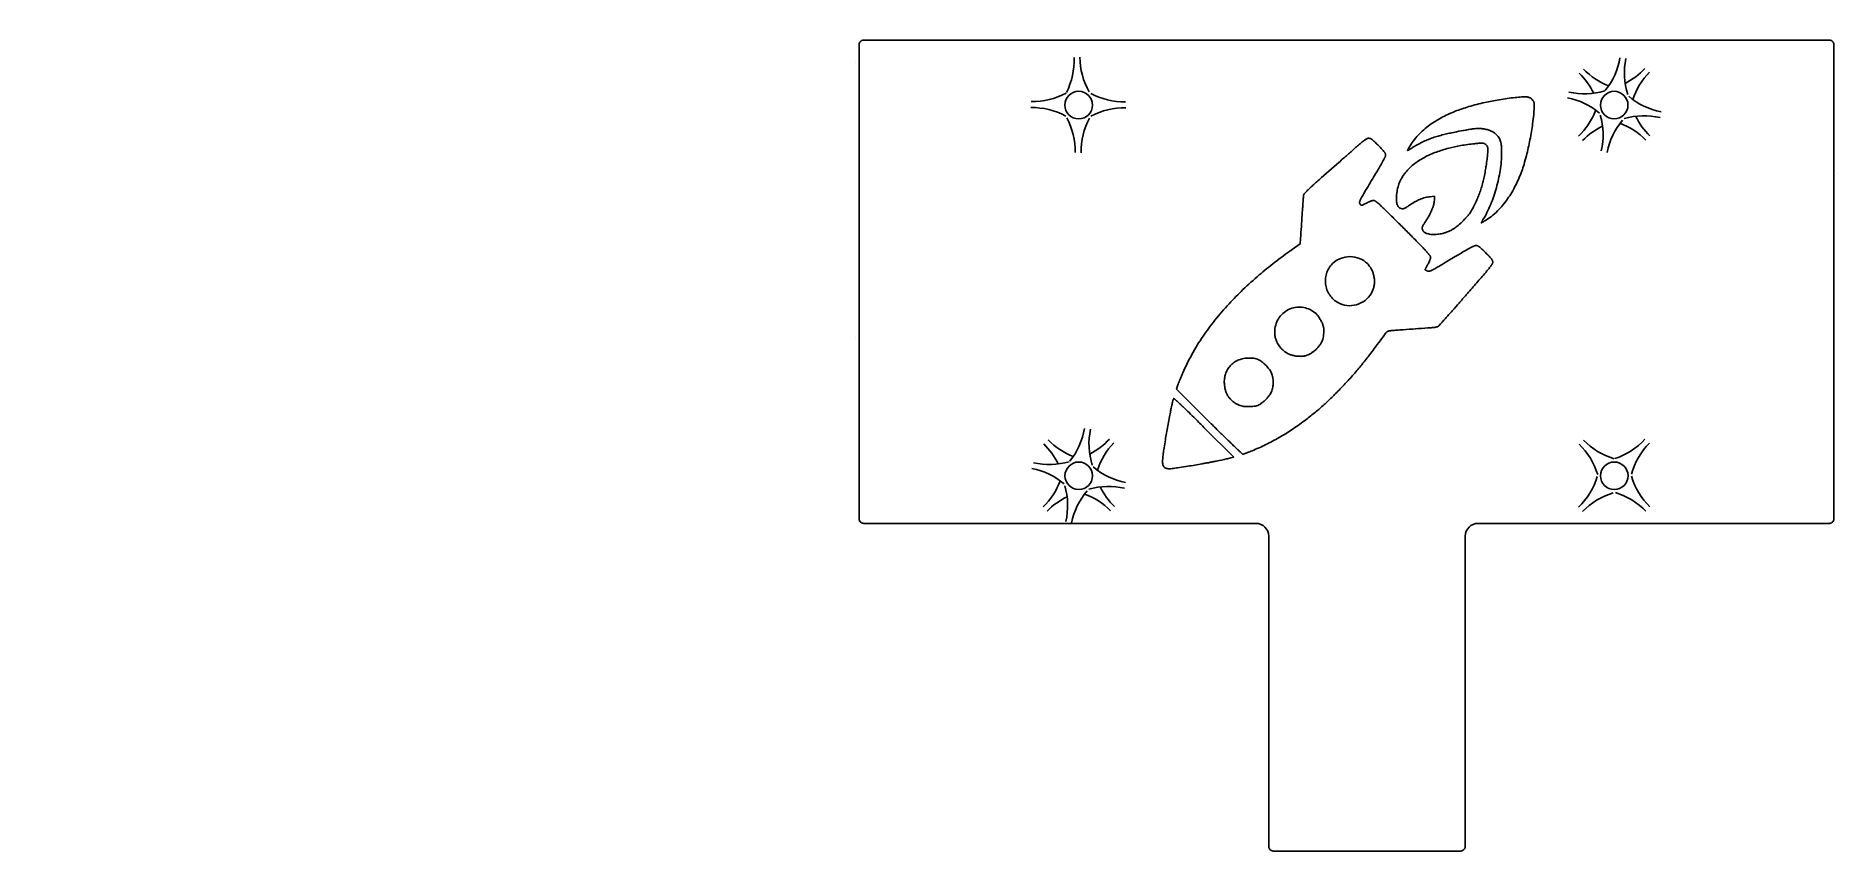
# Model space of a CAD drawing. Header units: millimetres. Extents: x 0 to 210, y -95 to 0.
import ezdxf

# ---------------------------------------------------------------- set-up
doc = ezdxf.new("R2010")
doc.units = ezdxf.units.MM
doc.header["$MEASUREMENT"] = 0
doc.layers.add('Quasar', color=2, linetype='Continuous', lineweight=25)
doc.layers.add('Top Plate', color=3, linetype='Continuous', lineweight=25)

msp = doc.modelspace()

# ---------------------------------------------------------------- linework, layer by layer
at = {"layer": 'Quasar', "elevation": 0, "flags": 128}
for points in [[(147.51, -44.75, 0.0107), (148.67, -43.84, 0.012023), (149.67, -42.98, 0.005331), (150.15, -42.54, 0.004695), (150.68, -42.03, 0.0034), (151.13, -41.58, 0.002817), (151.67, -41.04, 0.00336), (152.26, -40.42, 0.004202), (152.72, -39.92, 0.005439), (153.24, -39.34, 0.005575), (153.73, -38.77, 0.004753), (154.18, -38.22, 0.004002), (154.7, -37.57, 0.002535), (155.1, -37.04, 0.001933), (155.63, -36.34, -0.002702), (156.99, -34.52, -0.013263), (157.05, -34.45, -0.026655), (157.08, -34.42, -0.043684), (157.12, -34.39, -0.040715), (157.18, -34.35, -0.040377), (157.27, -34.32, -0.023023), (157.43, -34.29, -0.012963), (157.6, -34.26, -0.006555), (157.95, -34.23, -0.002893), (158.23, -34.21, -0.001097), (158.98, -34.15, -0.002234), (161.85, -33.95, 0.004914), (162.24, -33.93, 0.00793), (162.48, -33.9, 0.00937), (162.67, -33.88, 0.013838), (162.79, -33.86, 0.042064), (163, -33.8, 0.085403), (163.08, -33.75, 0.026028), (163.14, -33.69, 0.001853), (163.9, -32.84, 0.000467), (164.26, -32.44, 0.000368), (164.71, -31.93, 0.00052), (165.48, -31.06, 0.000474), (166.33, -30.1, 0.000579), (167.4, -28.87, 0.001171), (167.94, -28.25, 0.001889), (168.44, -27.67, 0.0032), (168.73, -27.32, 0.00426), (168.97, -27.03, 0.006781), (169.11, -26.84, 0.008172), (169.22, -26.7, 0.012387), (169.29, -26.6, 0.013243), (169.33, -26.52, 0.018608), (169.36, -26.46, 0.043185), (169.4, -26.38, 0.066662), (169.4, -26.32, 0.042972), (169.4, -26.22, 0.045846), (169.37, -26.14, 0.033621), (169.34, -26.07, 0.025399), (169.29, -25.98, 0.022547), (169.21, -25.87, 0.013506), (169.06, -25.7, 0.008344), (168.9, -25.53, 0.004196), (168.56, -25.19, 0.004703), (168.24, -24.87, 0.008582), (168.05, -24.7, 0.012345), (167.89, -24.55, 0.019739), (167.78, -24.47, 0.021551), (167.69, -24.42, 0.029118), (167.63, -24.39, 0.047686), (167.54, -24.36, 0.052725), (167.45, -24.35, 0.072908), (167.4, -24.36, 0.026365), (167.26, -24.41, 0.008376), (167.19, -24.44, 0.006034), (167.08, -24.49, 0.006138), (166.93, -24.56, 0.004332), (166.72, -24.68, 0.004246), (166.43, -24.83, 0.002945), (166.02, -25.07, 0.002777), (165.46, -25.4, 0.001882), (164.64, -25.89, -0.00057), (163.63, -26.5, -0.001513), (163.26, -26.72, -0.003177), (162.8, -26.99, -0.005959), (162.56, -27.12, -0.009724), (162.33, -27.24, -0.017251), (162.2, -27.3, -0.025203), (162.08, -27.34, -0.040274), (162.01, -27.36, -0.037019), (161.95, -27.36, -0.040888), (161.91, -27.36, -0.031884), (161.87, -27.35, -0.020679), (161.81, -27.33, -0.010857), (161.74, -27.29, -0.012412), (161.67, -27.26, -0.009523), (161.63, -27.24, -0.012468), (161.6, -27.22, -0.045399), (161.56, -27.18, -0.201973), (161.55, -27.16, -0.119331), (161.56, -27.14, -0.005236), (161.87, -26.55, 0.014406), (161.97, -26.36, 0.014104), (162.06, -26.16, 0.008904), (162.1, -26.04, 0.010843), (162.13, -25.95, 0.02473), (162.17, -25.81, 0.054489), (162.18, -25.74, 0.081456), (162.17, -25.69, 0.04637), (162.14, -25.6, 0.017919), (162.1, -25.55, 0.012641), (162.05, -25.48, 0.01183), (161.98, -25.39, 0.007878), (161.87, -25.25, 0.00672), (161.72, -25.08, 0.004294), (161.47, -24.81, 0.003359), (161.17, -24.49, 0.002035), (160.66, -23.97, 0.001362), (160.08, -23.39, 0.000723), (159, -22.3, 0.000826), (157.92, -21.23, 0.00149), (157.33, -20.64, 0.002135), (156.8, -20.13, 0.003489), (156.48, -19.82, 0.004413), (156.22, -19.57, 0.006893), (156.05, -19.42, 0.00808), (155.91, -19.31, 0.012146), (155.82, -19.24, 0.013001), (155.75, -19.19, 0.018426), (155.69, -19.16, 0.046707), (155.61, -19.12, 0.079354), (155.56, -19.11, 0.052625), (155.48, -19.12, 0.024832), (155.33, -19.16, 0.011176), (155.24, -19.19, 0.009195), (155.12, -19.24, 0.014421), (154.91, -19.33, 0.014467), (154.71, -19.44, -0.013893), (154.38, -19.61, -0.038184), (154.25, -19.66, -0.038917), (154.17, -19.68, -0.059761), (154.12, -19.68, -0.105952), (154.06, -19.66, -0.099764), (154.02, -19.62, -0.071184), (153.98, -19.55, -0.031111), (153.92, -19.38, -0.092018), (153.92, -19.32, -0.043171), (153.95, -19.19, -0.014276), (153.98, -19.12, -0.009898), (154.03, -19.01, -0.009069), (154.1, -18.87, -0.005999), (154.21, -18.66, -0.005046), (154.36, -18.4, -0.003192), (154.6, -17.98, -0.002408), (154.9, -17.48, -0.001411), (155.41, -16.63, 0.001756), (155.91, -15.8, 0.002687), (156.23, -15.26, 0.002991), (156.47, -14.85, 0.004385), (156.62, -14.57, 0.004576), (156.73, -14.36, 0.006529), (156.81, -14.21, 0.006464), (156.86, -14.11, 0.008977), (156.89, -14.03, 0.027367), (156.94, -13.9, 0.070814), (156.95, -13.84, 0.053585), (156.94, -13.76, 0.048588), (156.91, -13.67, 0.029165), (156.87, -13.6, 0.02132), (156.82, -13.52, 0.018933), (156.74, -13.41, 0.011611), (156.6, -13.24, 0.00764), (156.43, -13.06, 0.003994), (156.11, -12.73, 0.004106), (155.77, -12.4, 0.008194), (155.59, -12.23, 0.013434), (155.42, -12.09, 0.022618), (155.31, -12.01, 0.025839), (155.22, -11.95, 0.034318), (155.15, -11.92, 0.045978), (155.07, -11.9, 0.041943), (154.98, -11.89, 0.015282), (154.89, -11.89, 0.039502), (154.86, -11.9, 0.039879), (154.81, -11.91, 0.028507), (154.75, -11.94, 0.022316), (154.68, -11.99, 0.01308), (154.55, -12.07, 0.00891), (154.42, -12.18, 0.005199), (154.18, -12.36, 0.003547), (153.92, -12.59, 0.002048), (153.46, -12.98, 0.001294), (152.97, -13.41, 0.000686), (152.04, -14.22, 0.00028), (151.51, -14.69, 0.000065), (149.2, -16.72, 0.00357), (148.71, -17.16, 0.003999), (148.28, -17.55, 0.002964), (148.03, -17.79, 0.003825), (147.83, -17.98, 0.003392), (147.71, -18.1, 0.004615), (147.62, -18.2, 0.004367), (147.56, -18.26, 0.006049), (147.51, -18.31, 0.023721), (147.43, -18.41, 0.11264), (147.42, -18.44, 0.040976), (147.41, -18.5, 0.00509), (147.36, -19.02, 0.001339), (147.34, -19.28, 0.001042), (147.32, -19.61, 0.001422), (147.28, -20.16, 0.001278), (147.24, -20.78, -0.003903), (147.05, -23.55), (146.99, -24.17), (146.08, -24.82, 0.010608), (144.04, -26.33, 0.011647), (142.24, -27.79, 0.014015), (140.36, -29.49, 0.015346), (138.74, -31.14, 0.018189), (137.1, -33.04, 0.019628), (135.71, -34.92, 0.022183), (134.42, -37.03, 0.023162), (133.36, -39.15, 0.002064), (133.19, -39.55, 0.00237), (133.04, -39.91, 0.006294), (132.81, -40.49, 0.02097), (132.75, -40.67), (132.63, -41.06), (136.42, -44.85, 0.001255), (137.45, -45.87, 0.001426), (138.36, -46.77, 0.001069), (138.91, -47.3, 0.001383), (139.34, -47.71, 0.00123), (139.62, -47.98, 0.001676), (139.83, -48.18, 0.001595), (139.97, -48.32, 0.002221), (140.08, -48.41, 0.002174), (140.15, -48.48, 0.003054), (140.2, -48.53, 0.015054), (140.32, -48.63, 0.165707), (140.34, -48.63, 0.044086), (140.38, -48.62, 0.00866), (140.61, -48.54, 0.002985), (140.74, -48.5, 0.002492), (140.88, -48.44, 0.004033), (141.15, -48.34, 0.003986), (141.42, -48.23, 0.016926), (143.02, -47.52, 0.01682), (144.58, -46.69, 0.01552), (146.02, -45.8, 0.014443)], [(150.76, -26.47, -0.099857), (151.68, -25.87, -0.194095), (153.91, -25.87, -0.099784), (154.83, -26.47, -0.040025), (155.09, -26.79, -0.037746), (155.32, -27.16, -0.034694), (155.48, -27.55, -0.034045), (155.59, -27.96, -0.034642), (155.65, -28.39, -0.035926), (155.64, -28.81, -0.040392), (155.57, -29.24, -0.043435), (155.43, -29.63, -0.095151), (154.77, -30.56, -0.097206), (153.82, -31.16, -0.101189), (152.71, -31.36, -0.102155), (151.61, -31.1, -0.05943), (151.02, -30.74, -0.060275), (150.54, -30.25, -0.059471), (150.19, -29.66, -0.058906), (149.99, -29, -0.059427), (149.94, -28.31, -0.06048), (150.06, -27.64, -0.061839), (150.34, -27.02, -0.06097)], [(144.23, -35.41, -0.022581), (144.12, -35.06, -0.033223), (144.07, -34.83, -0.028842), (144.05, -34.59, -0.018083), (144.06, -34.22, -0.067477), (144.22, -33.41, -0.071222), (144.58, -32.72, -0.072371), (145.13, -32.14, -0.071376), (145.83, -31.73, -0.070501), (146.62, -31.54, -0.070702), (147.42, -31.58, -0.068833), (148.16, -31.82, -0.065388), (148.85, -32.28, -0.03746), (148.99, -32.42, -0.021511), (149.19, -32.7, -0.016956), (149.35, -32.95, -0.020661), (149.46, -33.16, -0.006679), (149.55, -33.33, -0.010032), (149.6, -33.45, -0.019326), (149.66, -33.62, -0.023617), (149.7, -33.76, -0.023164), (149.73, -33.9, -0.01852), (149.75, -34.08, -0.008958), (149.75, -34.21, -0.005629), (149.75, -34.4, -0.014264), (149.74, -34.72, -0.018995), (149.71, -34.95, -0.030339), (149.65, -35.24, -0.034882), (149.56, -35.48, -0.031456), (149.42, -35.75, -0.028052), (149.22, -36.04, -0.024026), (149.01, -36.28, -0.023111), (148.78, -36.52, -0.023078), (148.51, -36.73, -0.023958), (148.25, -36.91, -0.027883), (147.94, -37.07, -0.031222), (147.65, -37.18, -0.033786), (147.46, -37.22, -0.025119), (147.21, -37.25, -0.017272), (146.99, -37.25, -0.015663), (146.75, -37.24, -0.031499), (146.26, -37.17, -0.038521), (145.87, -37.06, -0.057882), (145.37, -36.8, -0.050593), (144.88, -36.4, -0.049806), (144.48, -35.91, -0.055892)], [(138.19, -40.42, -0.043485), (138.21, -39.84, -0.046643), (138.33, -39.31, -0.051708), (138.56, -38.8, -0.053276), (138.88, -38.35, -0.053619), (139.28, -37.98, -0.052341), (139.77, -37.7, -0.047528), (140.28, -37.53, -0.044354), (140.85, -37.45, -0.016588), (141.19, -37.45, -0.02147), (141.45, -37.46, -0.032272), (141.77, -37.51, -0.036377), (142.04, -37.59, -0.035872), (142.29, -37.71, -0.031444), (142.56, -37.89, -0.020635), (142.76, -38.05, -0.015909), (143.01, -38.29, -0.014614), (143.22, -38.51, -0.018525), (143.38, -38.71, -0.027343), (143.54, -38.95, -0.031146), (143.66, -39.19, -0.032924), (143.76, -39.44, -0.030403), (143.82, -39.72, -0.022032), (143.85, -39.97, -0.017676), (143.86, -40.28, -0.017688), (143.85, -40.59, -0.022051), (143.82, -40.84, -0.03042), (143.76, -41.12, -0.032934), (143.66, -41.37, -0.031123), (143.54, -41.61, -0.027308), (143.38, -41.85, -0.018481), (143.22, -42.05, -0.014572), (143.01, -42.28, -0.012883), (142.76, -42.51, -0.018192), (142.57, -42.66, -0.031974), (142.31, -42.84, -0.038101), (142.07, -42.95, -0.037908), (141.82, -43.03, -0.031702), (141.51, -43.08, -0.01805), (141.27, -43.1, -0.01284), (140.92, -43.1, -0.013085), (140.56, -43.08, -0.020822), (140.33, -43.05, -0.036304), (140.04, -42.98, -0.035002), (139.76, -42.86, -0.030765), (139.42, -42.67, -0.033094), (139.12, -42.44, -0.0365), (138.85, -42.17, -0.037236), (138.62, -41.87, -0.036254), (138.45, -41.54, -0.034671), (138.31, -41.17, -0.030288), (138.23, -40.81, -0.027835)], [(138.93, -49.07), (139.28, -48.97), (135.82, -45.51, 0.001204), (134.82, -44.52, 0.001626), (134.09, -43.79, 0.001526), (133.58, -43.3, 0.002114), (133.21, -42.95, 0.002058), (132.95, -42.7, 0.002889), (132.77, -42.53, 0.002871), (132.63, -42.41, 0.004065), (132.54, -42.33, 0.004101), (132.47, -42.27, 0.00585), (132.42, -42.23, 0.005999), (132.39, -42.21, 0.008639), (132.36, -42.19, 0.05012), (132.3, -42.15, 0.399545), (132.3, -42.16, 0.050469), (132.26, -42.24, 0.013569), (132.17, -42.55, 0.00393), (132.13, -42.71, 0.002879), (132.08, -42.94, 0.003141), (132, -43.29, 0.002358), (131.91, -43.74, 0.002875), (131.77, -44.48, 0.002402), (131.6, -45.35, 0.002174), (131.46, -46.18, 0.002307), (131.33, -46.97, 0.003279), (131.18, -47.9, 0.004488), (131.09, -48.58, 0.009195), (131.02, -49.19, 0.018819), (131, -49.49, 0.033161), (131.02, -49.77, 0.056851), (131.06, -49.93, 0.055115), (131.11, -50.04, 0.060031), (131.18, -50.12, 0.047431), (131.25, -50.18, 0.035372), (131.37, -50.25, 0.025931), (131.48, -50.29, 0.032925), (131.58, -50.31, 0.029732), (131.68, -50.33, 0.02279), (131.81, -50.33, 0.017849), (131.96, -50.32, 0.009222), (132.26, -50.28, 0.003892), (132.98, -50.18, 0.002925), (133.94, -50.03, 0.002116), (134.75, -49.9, 0.001999), (135.61, -49.75, 0.001018), (136.04, -49.67, 0.001064), (136.45, -49.6, 0.001234), (136.89, -49.51, 0.001378), (137.28, -49.44, 0.005699), (138.45, -49.19, 0.013769)]]:
    msp.add_lwpolyline(points, format="xyb", close=True, dxfattribs=at)
at = {"layer": 'Quasar'}
for centre, radius, start, end in [((0, 0), 0, 0, 0), ((0, 0), 0, 0, 0), ((112.47, -2.84), 8.25, 333.0731, 2.2758), ((129.65, -2.42), 8.25, 180.3186, 209.5213), ((186, 2.01), 8.41, 224.1633, 248.3491), ((176.07, -1.14), 8.25, 321.0731, 350.2758), ((192.97, -4.3), 8.25, 168.3186, 197.5213), ((181.04, 1.84), 8.25, 297.1269, 317.2758), ((173.72, -10.25), 8.25, 25.8504, 45.9786), ((193.11, -9.72), 7.77, 134.867, 162.5476), ((115.84, -16.57), 8.25, 61.7759, 90.9786), ((115.88, 0.62), 8.25, 269.0214, 298.2241), ((126.55, 0.6), 8.25, 241.7759, 270.9786), ((126.58, -16.59), 8.25, 89.0214, 118.2241), ((176.51, -15.27), 8.25, 49.7759, 78.9786), ((180.12, 1.53), 8.25, 257.0214, 286.2241), ((190.55, -0.71), 8.25, 229.7759, 258.9786), ((112.59, -13.41), 8.25, 359.0214, 28.2241), ((129.78, -13.44), 8.25, 151.7759, 180.9786), ((173.74, -5.79), 8.14, 313.9417, 339.3844), ((185.78, -17.89), 8.25, 115.9142, 135.9786), ((173.99, -11.5), 8.25, 347.0214, 16.2241), ((190.8, -15.11), 8.25, 139.7759, 168.9786), ((181.5, -17.6), 7.92, 43.7152, 70.1148), ((187.01, -17.52), 8.25, 77.0214, 106.2241), ((193.42, -5.68), 8.25, 206.2672, 225.9786), ((113.8, -44.25), 8.25, 321.0731, 350.2758), ((130.7, -47.41), 8.25, 168.3186, 197.5213), ((111.45, -53.36), 8.25, 25.8504, 45.9786), ((123.73, -41.1), 8.41, 224.1633, 248.3491), ((118.77, -41.27), 8.25, 297.1269, 317.2758), ((130.84, -52.83), 7.77, 134.867, 162.5476), ((173.71, -53.39), 8.25, 16.7759, 45.9786), ((173.71, -53.39), 8.25, 16.7759, 45.9786), ((185.89, -41.26), 8.25, 224.0214, 253.2241), ((185.89, -41.26), 8.25, 224.0214, 253.2241), ((181.04, -41.3), 8.25, 288.0731, 317.2758), ((181.04, -41.3), 8.25, 288.0731, 317.2758), ((193.48, -53.15), 8.25, 135.3186, 164.5213), ((193.48, -53.15), 8.25, 135.3186, 164.5213), ((114.24, -58.38), 8.25, 49.7759, 78.9786), ((117.85, -41.58), 8.25, 257.0214, 286.2241), ((128.28, -43.82), 8.25, 229.7759, 258.9786), ((111.47, -48.9), 8.14, 313.9417, 339.3844), ((111.72, -54.61), 8.25, 347.0214, 16.2241), ((124.74, -60.63), 8.25, 77.0214, 106.2241), ((173.65, -48.86), 8.25, 314.0214, 343.2241), ((173.65, -48.86), 8.25, 314.0214, 343.2241), ((193.42, -48.82), 8.25, 196.7759, 225.9786), ((193.42, -48.82), 8.25, 196.7759, 225.9786), ((123.51, -61), 8.25, 115.9142, 135.9786), ((128.53, -58.22), 8.25, 139.7759, 168.9786), ((119.23, -60.71), 7.92, 43.7152, 70.1148), ((131.15, -48.79), 8.25, 206.2672, 225.9786), ((185.78, -61.03), 8.25, 106.7759, 135.9786), ((185.78, -61.03), 8.25, 106.7759, 135.9786), ((181.29, -61), 8.25, 44.0214, 73.2241), ((181.29, -61), 8.25, 44.0214, 73.2241)]:
    msp.add_arc(centre, radius, start, end, dxfattribs=at)
at = {"layer": 'Top Plate', "flags": 128}
msp.add_lwpolyline([(114.3, -56.68), (96.25, -56.68, -0.414214), (95.73, -56.15), (95.73, -1, -0.414214), (96.25, -0.48), (208.55, -0.48, -0.414214), (209.07, -1), (209.07, -56.15, -0.414214), (208.55, -56.68), (167.69, -56.68, 0.414214), (166.21, -58.15), (166.21, -94.25, -0.414214), (165.69, -94.78), (143.87, -94.78, -0.414214), (143.35, -94.25), (143.35, -58.15, 0.414214), (141.87, -56.68)], format="xyb", close=True, dxfattribs=at)
for points in [[(95.25, -3.02), (95.25, -3.02)], [(209.55, -16.02), (209.55, -16.02)], [(95.25, -35.08), (95.25, -35.08)]]:
    msp.add_lwpolyline(points, close=True, dxfattribs=at)
for points in [[(119.65, -8.03, 1), (122.85, -8.03, 1), (119.65, -8.03)], [(181.93, -8.03, 1), (185.13, -8.03, 1), (181.93, -8.03)], [(119.66, -51.14, 1), (122.86, -51.14, 1), (119.66, -51.14)], [(181.94, -51.14, 1), (185.14, -51.14, 1), (181.94, -51.14)]]:
    msp.add_lwpolyline(points, format="xyb", dxfattribs=at)
at = {"layer": 'Top Plate', "elevation": 0, "flags": 128}
for points in [[(172.78, -15.7, 0.013351), (173.04, -14.93, 0.010267), (173.32, -13.9, 0.007516), (173.53, -13.02, 0.007023), (173.73, -12.07, 0.007091), (173.91, -11.1, 0.007673), (174.04, -10.21, 0.010929), (174.17, -9.13, 0.014782), (174.21, -8.34, 0.008482), (174.22, -7.99, 0.021452), (174.21, -7.85, 0.039089), (174.19, -7.71, 0.054832), (174.15, -7.62, 0.047252), (174.11, -7.54, 0.027641), (174.01, -7.42, 0.015636), (173.89, -7.31, 0.024695), (173.82, -7.24, 0.042503), (173.71, -7.17, 0.04525), (173.59, -7.12, 0.05516), (173.4, -7.08, 0.031475), (173.07, -7.07, 0.014367), (172.78, -7.08, 0.00566), (172.03, -7.15, 0.012542), (170.14, -7.41, 0.014177), (168.48, -7.73, 0.018655), (166.62, -8.21, 0.021755), (165.05, -8.75, 0.013896), (164.19, -9.12, 0.015183), (163.42, -9.51, 0.018188), (162.62, -9.98, 0.019927), (161.91, -10.47, 0.023757), (161.2, -11.07, 0.025764), (160.59, -11.68, 0.029426), (160.03, -12.4, 0.030845), (159.57, -13.15, 0.000542), (159.52, -13.25, 0.008957), (159.51, -13.26, 0.011254), (159.51, -13.27, 0.01853), (159.5, -13.28, 0.111928), (159.5, -13.3, 0.312283), (159.5, -13.31, 0.146507), (159.52, -13.31, 0.037374), (159.56, -13.29, 0.016941), (159.62, -13.26, 0.005885), (159.77, -13.17, 0.001888), (159.98, -13.04, -0.00063), (160.19, -12.9, -0.017434), (160.76, -12.57, -0.017194), (161.36, -12.27, -0.01502), (161.94, -12.02, -0.013422), (162.6, -11.78, -0.010152), (163.19, -11.6, -0.00868), (163.89, -11.42, -0.006259), (164.49, -11.28, -0.005292), (165.2, -11.13, -0.00354), (166.27, -10.93, -0.007195), (166.8, -10.84, -0.011024), (167.28, -10.78, -0.016789), (167.6, -10.75, -0.013954), (167.81, -10.75, -0.015323), (168.01, -10.76, -0.014334), (168.19, -10.78, -0.011857), (168.41, -10.81, -0.027753), (168.89, -10.92, -0.03716), (169.23, -11.05, -0.052955), (169.6, -11.27, -0.052681), (169.92, -11.57, -0.032156), (170.11, -11.81, -0.041427), (170.23, -12.02, -0.040878), (170.32, -12.25, -0.032411), (170.38, -12.55, -0.01694), (170.41, -12.78, -0.011892), (170.43, -13.1, -0.005885), (170.43, -13.33, -0.004192), (170.43, -13.65, -0.020139), (170.39, -14.59, -0.017579), (170.26, -15.66, -0.014821), (170.08, -16.64, -0.014277), (169.83, -17.64, -0.014499), (169.53, -18.63, -0.015299), (169.18, -19.55, -0.018946), (168.73, -20.54, -0.022372), (168.27, -21.35, 0.00172), (168.21, -21.46, 0.002529), (168.16, -21.54, 0.002639), (168.13, -21.6, 0.003789), (168.11, -21.63, 0.02431), (168.06, -21.73, 0.538723), (168.07, -21.73, 0.12708), (168.08, -21.73, 0.005417), (168.31, -21.6, -0.000791), (168.46, -21.51, -0.001382), (168.55, -21.46, 0.034171), (169.24, -20.98, 0.029663), (169.97, -20.34, 0.023289), (170.55, -19.7, 0.021094), (171.13, -18.94, 0.017998), (171.61, -18.2, 0.016932), (172.06, -17.37, 0.015454), (172.44, -16.56, 0.014966)], [(165.99, -21.46, 0.003999), (166.25, -21.19, 0.007002), (166.39, -21.04, 0.015525), (166.6, -20.79, 0.018827), (166.76, -20.58, 0.016172), (166.89, -20.37, 0.011874), (167.06, -20.08, 0.005095), (167.16, -19.88, 0.003117), (167.32, -19.56, 0.011407), (167.62, -18.9, 0.012845), (167.86, -18.31, 0.013855), (168.07, -17.68, 0.013283), (168.26, -17.01, 0.010701), (168.4, -16.41, 0.009116), (168.54, -15.68, 0.006245), (168.63, -15.08, 0.005063), (168.74, -14.34, 0.006394), (168.81, -13.7, 0.013401), (168.83, -13.4, 0.024182), (168.83, -13.1, 0.042405), (168.8, -12.93, 0.046821), (168.76, -12.81, 0.056242), (168.71, -12.72, 0.051744), (168.64, -12.64, 0.038906), (168.54, -12.56, 0.023654), (168.46, -12.51, 0.032896), (168.4, -12.49, 0.034687), (168.33, -12.47, 0.028463), (168.24, -12.45, 0.025783), (168.13, -12.45, 0.014759), (167.93, -12.46, 0.008004), (167.73, -12.47, 0.0037), (167.3, -12.52, 0.016938), (165.69, -12.74, 0.019468), (164.31, -13.04, 0.012259), (163.54, -13.26, 0.013381), (162.86, -13.49, 0.016146), (162.12, -13.79, 0.017859), (161.47, -14.11, 0.022114), (160.78, -14.52, 0.024675), (160.2, -14.94, 0.030539), (159.61, -15.48, 0.033675), (159.14, -16.03, 0.039052), (158.73, -16.68, 0.040717), (158.44, -17.37, 0.040608), (158.27, -18.09, 0.038845), (158.21, -18.86, 0.020726), (158.23, -19.27, 0.035391), (158.26, -19.51, 0.041161), (158.32, -19.68, 0.05459), (158.39, -19.81, 0.070189), (158.49, -19.92, 0.063546), (158.63, -20.01, 0.010958), (158.73, -20.05, 0.020508), (158.79, -20.07, 0.04604), (158.88, -20.09, 0.054111), (158.95, -20.09, 0.06755), (159.06, -20.06, 0.035769), (159.26, -19.97, 0.013779), (159.41, -19.88, 0.0049), (159.82, -19.62, -0.018546), (160.42, -19.25, -0.024212), (160.91, -19.01, -0.037792), (161.54, -18.79, -0.043227), (162.11, -18.69), (162.63, -18.64), (162.63, -18.95, -0.042447), (162.61, -19.25, -0.028528), (162.51, -19.69, -0.017234), (162.4, -20.02, -0.014949), (162.25, -20.39, -0.025622), (161.91, -21.07, -0.026807), (161.51, -21.69, 0.020888), (161.32, -21.98, 0.041757), (161.24, -22.14, 0.054143), (161.2, -22.28, 0.066607), (161.2, -22.4, 0.056879), (161.23, -22.51, 0.040292), (161.29, -22.65, 0.078464), (161.37, -22.75, 0.057482), (161.51, -22.86, 0.032674), (161.63, -22.92, 0.026119), (161.79, -22.98, 0.032831), (162.05, -23.04, 0.026467), (162.39, -23.08, 0.039893), (162.99, -23.06, 0.039117), (163.6, -22.95, 0.017713), (163.96, -22.84, 0.019533), (164.27, -22.72, 0.020939), (164.59, -22.56, 0.020315), (164.9, -22.38, 0.029983), (165.38, -22.02, 0.021926)]]:
    msp.add_lwpolyline(points, format="xyb", close=True, dxfattribs=at)

doc.saveas('drawing.dxf')
